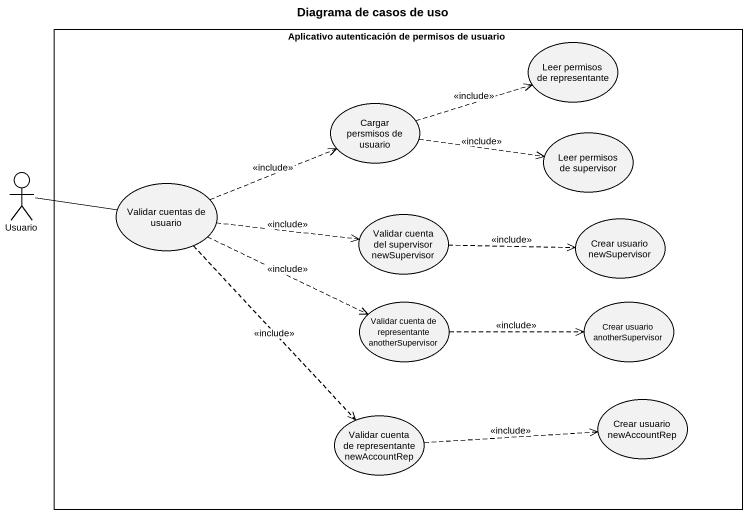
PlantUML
@startuml
title Diagrama de casos de uso
rectangle "Aplicativo autenticación de permisos de usuario" as Aplicativo_autenticación_de {
  usecase "Leer permisos de representante" as Leer_permisos_de
  usecase "Cargar persmisos de usuario" as Cargar_persmisos_de_usuario
  usecase "Leer permisos de supervisor" as Leer_permisos_de_supervisor
  usecase "Validar cuentas de usuario" as Validar_cuentas_de_usuario
  usecase "Validar cuenta del supervisor newSupervisor" as Validar_cuenta_del
  usecase "Crear usuario newSupervisor" as Crear_usuario_newSupervisor
  usecase "Validar cuenta de representante anotherSupervisor" as Validar_cuenta_de
  usecase "Crear usuario anotherSupervisor" as Crear_usuario
  usecase "Validar cuenta de representante newAccountRep" as Validar_cuenta_de_2
  usecase "Crear usuario newAccountRep" as Crear_usuario_newAccountRep
}
actor Usuario
Cargar_persmisos_de_usuario .right.> Leer_permisos_de : <<include>>
Cargar_persmisos_de_usuario .right.> Leer_permisos_de_supervisor : <<include>>
Usuario -right- Validar_cuentas_de_usuario
Validar_cuentas_de_usuario .right.> Cargar_persmisos_de_usuario : <<include>>
Validar_cuentas_de_usuario .right.> Validar_cuenta_del : <<include>>
Validar_cuentas_de_usuario .right.> Validar_cuenta_de : <<include>>
Validar_cuentas_de_usuario ..> Validar_cuenta_de_2 : <<include>>
Validar_cuenta_del .right.> Crear_usuario_newSupervisor : <<include>>
Validar_cuenta_de .right.> Crear_usuario : <<include>>
Validar_cuenta_de_2 .right.> Crear_usuario_newAccountRep : <<include>>
@enduml
